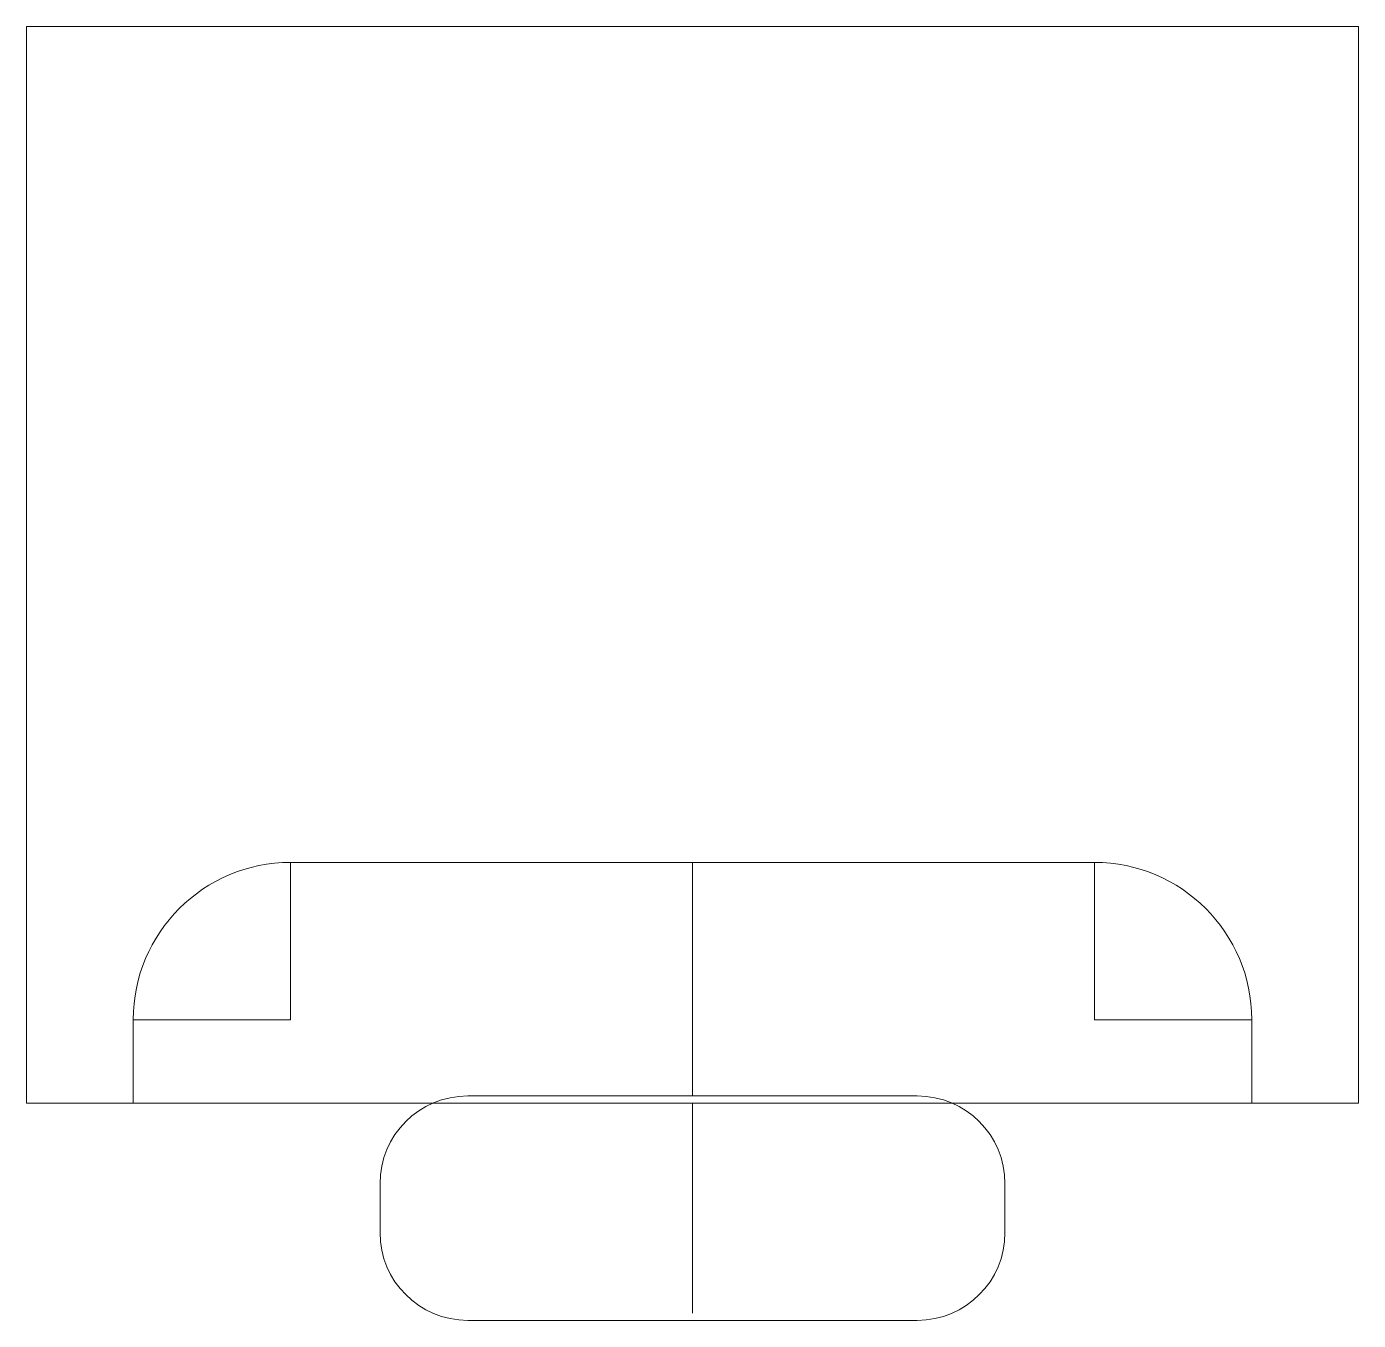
# Model space of a CAD drawing. Header units: millimetres. Extents: x -9.5 to 9.5, y -1.6 to 16.9.
import ezdxf

# ---------------------------------------------------------------- set-up
doc = ezdxf.new("R2010")
doc.units = ezdxf.units.MM
doc.layers.add('coponent footprints', color=7, linetype='Continuous', lineweight=5, true_color=0x000000)

msp = doc.modelspace()

# ---------------------------------------------------------------- linework, layer by layer
at = {"layer": 'coponent footprints'}
for p, q in [((9.525, 16.9), (-9.525, 16.9)), ((-9.525, 16.9), (-9.525, 1.5)), ((9.525, 1.5), (9.525, 16.9)), ((5.75, 4.945), (-5.75, 4.945)), ((-5.75, 2.695), (-5.75, 4.945)), ((0, 1.605), (0, 4.945)), ((5.75, 2.695), (5.75, 4.945)), ((-5.75, 2.695), (-8, 2.695)), ((-8, 2.695), (-8, 1.5)), ((5.75, 2.695), (8, 2.695)), ((8, 2.695), (8, 1.5)), ((-3.215, 1.605), (3.215, 1.605)), ((-9.525, 1.5), (9.525, 1.5)), ((0, -1.5), (0, 1.5)), ((-4.47, -0.35), (-4.47, 0.35)), ((4.47, -0.35), (4.47, 0.35)), ((-3.215, -1.605), (3.215, -1.605))]:
    msp.add_line(p, q, dxfattribs=at)
for centre, radius, start, end in [((-5.75, 2.695), 2.25, 90, 180), ((5.75, 2.695), 2.25, 0, 90), ((-3.215, 0.35), 1.255, 90, 180), ((3.215, 0.35), 1.255, 0, 90), ((-3.215, -0.35), 1.255, 180, 270), ((3.215, -0.35), 1.255, 270, 0)]:
    msp.add_arc(centre, radius, start, end, dxfattribs=at)

doc.saveas('drawing.dxf')
